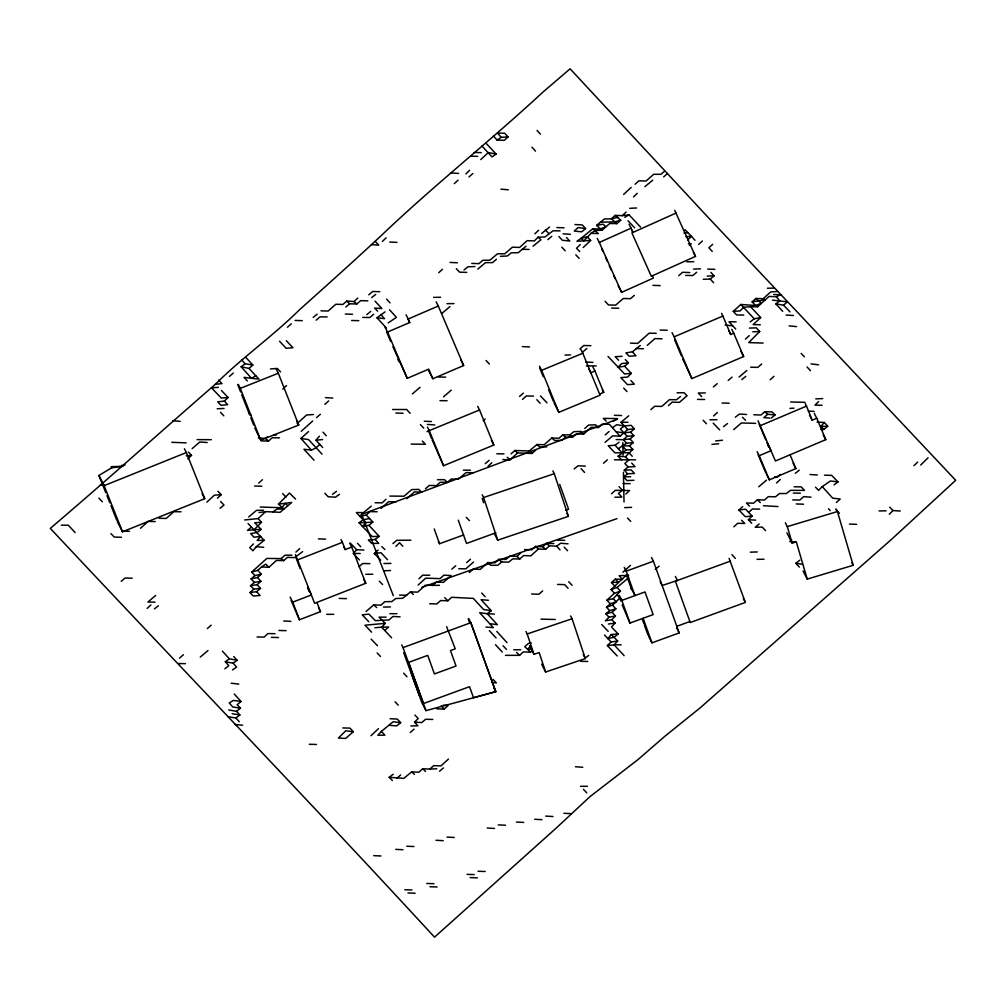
<?xml version="1.0" encoding="UTF-8"?>
<svg xmlns="http://www.w3.org/2000/svg" width="1006" height="1006" viewBox="0 0 1006 1006"><rect width="100%" height="100%" fill="white"/><g stroke="black" fill="none" stroke-linecap="round" stroke-linejoin="round"><path stroke-width="1.5" d="M215.297 384.33C241.754 357.96 272.551 336.356 299.348 309.923C327.277 284.836 355.357 259.825 382.72 234.184C434.579 184.79 490.714 140.589 543.089 91.948L570.113 68.823L697.762 206.217A57.958 2.917 48 0 0 707.796 216.994L955.7 480.29L891.542 539.342L700.189 707.822L664.815 736.317L637.905 759.668L590.145 796.5L556.293 828.001L434.517 937.177C307.911 799.519 178.125 664.891 50.3 528.376C105.919 481.057 160.155 432.291 215.297 384.33L221.974 383.588L218.679 380.105M616.64 594.546L619.834 597.828L616.276 601.726L610.252 603.776L606.895 600.167L613.22 598.708L620.438 591.113L617.055 587.466L611.095 589.629L614.477 593.288L620.438 591.113M248.042 523.535L264.163 540.285L256.316 546.66L252.883 550.798L249.739 547.616L253.437 543.982M611.321 634.522L607.875 638.634L611.082 641.954L617.671 641.023L611.321 634.522L618.112 633.969L611.485 626.927L615.094 623.116L611.824 619.683L605.348 620.84L609.02 617.168L615.483 615.986L612.076 612.289L605.788 613.798L609.02 617.168M611.095 589.629L626.034 575.419L628.725 575.143M322.662 447.456L315.959 440.251L319.43 436.176M251.399 527.169L247.501 530.376L254.204 529.697L261.522 522.277L258.114 518.58L244.697 519.964M823.851 429.499L820.833 426.544L824.316 422.495L827.712 426.192L823.851 429.499L820.946 429.323M632.812 449.418L626.059 450.034L618.112 456.183L625.455 456.762L632.812 449.418L629.492 445.884L622.412 445.834L618.338 448.739L615.056 445.256L608.24 445.746L614.88 452.813L628.939 452.713L632.271 456.259M278.461 504.107L291.753 502.472L283.981 508.973L278.461 504.107L289.464 493.053L295.55 499.039M530.237 646.342L527.584 649.272L530.577 652.19L532.488 650.492M381.4 731.387L377.841 735.285L384.845 735.16L381.4 731.387L393.12 721.755L400.652 722.685L396.729 725.867L389.41 725.351M386.103 617.143L379.048 617.156L385.235 623.343L381.664 627.216L374.861 627.706M617.671 641.023L614.075 644.846L607.398 645.588L617.231 655.975M920.679 465.036L928.073 457.793M833.987 484.905L838.023 481.924L830.466 480.969L822.254 486.615L818.607 490.337L815.489 487.181M560.053 230.877L552.973 230.814L545.013 236.963L538.072 237.19L534.412 240.912L527.219 240.648L519.599 247.438L512.406 247.187L504.698 253.826L497.593 253.738L489.809 260.214L482.779 260.277L478.957 263.66L471.764 263.396M580.173 244.584L576.513 248.293L579.695 251.55M889.317 514.255L892.976 510.545L900.282 511.035M583.191 247.539L590.66 240.447L587.265 236.762L581.028 238.359L576.954 241.251L590.66 240.447M611.824 619.683L615.483 615.986M378.482 728.646L371 735.713M410.901 725.967L417.88 725.791L414.522 722.195L418.194 718.51L414.937 715.09M625.267 359.595L628.436 362.826L621.746 363.556L618.049 367.165L624.651 366.259L631.303 373.377L627.631 377.049L620.853 377.615L627.48 384.657L634.296 384.179L630.925 380.545M687.739 239.944L691.424 236.297L685.011 229.67M395.874 546.396L399.558 542.737L402.865 546.258M465.929 173.925L469.613 170.278M363.506 512.632L359.821 516.279L363.128 519.788L366.058 522.567L372.849 522.039L366.247 515.034L359.821 516.279L356.401 512.544L363.506 512.632L371.277 506.119M607.398 645.588L611.082 641.954M353.961 552.457L356.728 549.729L363.933 550.018M623.645 194.41L631.164 187.418M751.683 523.221L748.376 519.7L752.073 516.078L748.69 512.419L745.534 509.187L738.882 509.992L745.308 516.656L752.073 516.078M382.393 241.453L386.103 237.844M633.503 196.937L637.213 193.328M615.194 215.385L620.689 220.239L616.892 223.646L609.749 223.495L602.078 230.198L596.596 225.407L604.392 218.943L611.397 218.818L615.194 215.385L622.374 215.649L626.084 212.04M913.938 465.677L917.648 462.081M818.658 401.532L814.948 405.129L822.078 405.28M791.684 539.82L789.823 541.605L795.696 542.058M385.939 499.29L382.217 502.862L375.1 502.736M224.338 401.067L227.696 404.676L220.955 405.305L217.686 401.847L224.338 401.067L228.085 397.521L221.446 390.454M272.915 512.004L276.977 509.099L283.981 508.973L280.133 512.318L265.659 511.614L258.114 518.58M488.099 466.268L491.846 462.722M773.589 294.494L780.794 294.771L776.242 296.72L769.037 296.43L757.644 306.729L755.506 305.51L740.856 304.466L733.273 311.344L736.618 314.928L743.748 315.067M420.055 387.323L412.334 393.937M418.936 578.727L422.683 575.193L429.763 575.218M749.395 328.094L756.323 327.855L759.706 331.502L748.728 342.593L763.089 343.071M320.977 310.816L328.157 311.055L335.79 304.265L342.933 304.428L346.768 301.071L354.074 301.549L357.822 298.028M282.774 389.083L286.534 385.575M689.336 245.539L691.21 243.779L688.406 243.817M535.821 450.097L531.985 453.455L517.6 452.914L510.029 459.817L502.811 459.528M625.833 494.034L629.593 490.526L615.358 490.312L611.56 493.745M733.852 526.817L737.612 523.309L744.742 523.434L741.598 520.24M534.827 233.807L538.587 230.311M251.651 572.1L257.813 570.339L261.296 574.187L254.946 575.583L251.651 572.1L266.854 558.418L281.064 558.594L283.617 560.631L287.477 557.324L294.695 557.638L302.693 551.552M443.571 396.842L451.241 390.127M257.813 570.339L261.61 566.906L268.879 567.321L276.449 560.405L283.617 560.631M755.946 298.48L761.441 303.284L755.506 305.51L752.148 301.888L755.946 298.48L763.139 298.732L770.747 291.903L777.613 291.501M429.7 603.738L436.856 603.927L440.678 600.544L447.859 600.796L451.619 597.3L473.361 598.394L483.584 609.523L491.255 610.717L487.231 613.698L479.673 612.717L493.342 627.643L485.973 627.052M524.591 549.59L531.772 549.829L535.569 546.396L538.399 548.974L545.629 549.301L549.389 545.805L556.645 546.183L560.694 543.253L568.038 543.806M448.487 759.065L440.892 765.943L433.687 765.641L429.889 769.087L422.683 768.785L418.873 772.193L411.655 771.891L403.859 778.342L389.209 777.298L393.208 774.268M776.519 482.968L780.291 479.472M454.247 183.658L458.032 180.175M319.644 444.501L315.871 447.984L311.407 450.122L303.913 449.242L314.048 460.22M480.793 159.589L488.312 152.56L496.121 154.044L492.035 156.911L481.924 145.996M301.272 431.247L312.69 421.011M698.617 244.445L702.389 240.987M668.437 405.619L672.222 402.149L679.39 402.375L687.111 395.76L684.017 392.68L677.051 392.843M745.446 339.123L749.218 335.652M748.69 512.419L752.463 508.948L759.631 509.149M217.422 498.146L221.207 494.688L217.95 491.28M541.693 233.442L549.54 227.054M538.399 548.974L530.816 555.853L523.61 555.551L519.813 558.996L516.971 556.393L509.803 556.167L505.892 559.399L498.813 559.349L495.027 562.807L487.835 562.543L480.239 569.383L473.059 569.157L469.249 572.565M733.663 429.65L741.347 422.96L755.669 423.35M147.14 608.391L150.925 604.946M602.078 230.198L595.2 230.563L591.063 233.317L583.832 240.887L581.028 238.359L592.785 228.802L599.978 229.054L605.876 226.79L603.022 224.162L596.596 225.407M624.651 366.259L628.436 362.826M511.035 453.907L514.846 450.499L529.219 450.977L537.015 444.526L544.158 444.69L551.841 438.012L554.583 440.427L561.625 440.389L565.523 437.157L572.603 437.195L576.425 433.8L583.643 434.114L591.264 427.299L598.444 427.537L602.229 424.092L609.359 424.243L620.036 436.252L627.694 429.524L634.371 428.782L631.089 425.312L624.361 425.966L616.665 424.708L612.616 427.651M187.745 458.786L191.542 455.353L188.361 452.084M438.704 272.714L442.489 269.268M258.328 438L265.622 438.453L267.521 436.742M311.407 450.122L300.92 438.453L308.515 431.587M366.247 515.034L370.045 511.601L377.175 511.752M522.542 399.382L526.327 395.949L533.482 396.113M516.971 556.393L520.756 552.948M622.903 572.238L630.485 565.359M606.895 600.167L614.477 593.288M606.467 607.222L612.478 605.147L615.886 608.881L609.711 610.604L606.467 607.222L610.252 603.776M295.902 552.093L299.7 548.66M647.26 345.372L654.893 338.594L662.061 338.796M713.556 415.956L717.353 412.523M770.206 379.727L774.004 376.307M505.465 655.346L519.574 655.334L523.371 651.901L530.577 652.19M617.055 587.466L628.7 577.67M324.863 404.349L328.66 400.929M635.088 184.236L638.885 180.816L646.053 181.017L653.711 174.29L660.804 174.327L664.727 171.158M473.474 562.065L465.828 568.818L458.711 568.704M733.273 311.344L740.114 310.917L743.774 307.207L750.614 306.78L760.649 317.544L753.154 324.598L760.285 324.749M410.234 732.557L414.032 729.136M614.918 586.234L611.522 582.549L615.32 579.116L622.525 579.418L619.118 575.709L626.034 575.419L627.807 576.928M612.478 605.147L616.276 601.726L613.22 598.708M836.388 502.447L840.199 499.026L832.704 498.184L822.254 486.615M229.431 376.445L233.229 373.037M258.68 483.132L262.478 479.711M526.037 246.219L518.253 252.72L511.262 252.833L507.326 256.002L500.422 256.304M380.683 560.103L374.307 553.539L378.105 550.119M508.055 136.917L501.202 137.332L497.517 133.069L504.685 133.27L508.055 136.917L504.245 140.324L497.052 140.06L493.531 136.124M207.349 628.561L211.159 625.154M257.083 584.7L260.491 588.409L253.801 589.151L250.544 585.718L257.083 584.7L260.894 581.305L257.448 577.519L251.085 578.89L254.392 582.399L260.894 581.305M366.058 611.472L373.804 604.895L380.985 605.134L384.77 601.689L391.774 601.588L395.76 598.52L402.702 598.293L410.536 591.905L417.704 592.119L425.312 585.266L439.459 585.341M432.505 585.53L436.302 582.122L443.47 582.336L451.103 575.545L443.86 575.181L440.062 578.613L425.714 578.161L418.131 585.039M535.569 546.396L542.812 546.748L546.61 543.341L553.79 543.554M612.076 612.289L615.886 608.881M261.321 440.905L268.476 441.093L272.286 437.685L279.454 437.887M297.122 423.601L306.591 415L313.419 414.535M425.463 488.778L429.298 485.433L436.453 485.621L440.276 482.239L447.431 482.415L451.241 479.019L458.371 479.158L466.118 472.606L473.235 472.719M678.761 275.682L682.571 272.286L689.764 272.563M605.235 434.906L609.045 431.511M466.683 562.593L470.494 559.198M761.668 363.996L757.858 367.391L750.69 367.19M252.846 365.04L245.137 363.757L241.138 366.8L249.023 368.422L252.846 365.04L246.08 357.708M663.633 176.918L667.443 173.522M712.688 244.357L708.865 247.753L712.273 251.437M603.55 463.225L607.36 459.83M794.099 486.766L801.204 486.866L804.511 490.387L790.376 490.35L786.441 493.506L779.399 493.544L775.525 496.813L768.358 496.612L764.535 499.995L757.38 499.793L753.557 503.189L746.402 503L749.508 506.119M140.513 528.276L148.108 521.41L155.264 521.598M249.978 592.534L256.618 591.704L260.076 595.514L253.248 595.98L249.978 592.534L253.801 589.151M200.257 657.119L207.991 650.542M584.775 428.443L588.598 425.048L595.539 424.821L598.444 427.537M192.133 448.613L199.842 441.986L207.186 442.527M346.768 301.071L349.66 303.774L356.841 304.001L360.664 300.631L367.856 300.895M206.846 502.132L214.391 495.166L221.207 494.688M616.238 431.775L623.871 432.894L630.548 432.152L634.371 428.782M738.882 509.992L742.705 506.609M287.477 327.189L291.312 323.819M630.548 432.152L633.868 435.686L627.128 436.315L623.305 439.685L616.162 439.534M353.32 731.702L345.662 738.429L338.406 738.064L345.787 730.771L353.32 731.702L349.975 728.13L342.82 727.929M468.972 176.93L472.807 173.573M483.232 420.671L485.144 418.999M406.826 498.712L414.434 491.871L421.665 492.211L418.71 489.394L411.743 489.582L404.035 496.197L389.85 496.084M728.218 380.469L732.054 377.112M542.662 590.912L538.839 594.269L531.621 593.98M427.085 431.7L428.996 430.027M519.536 396.477L523.371 393.12M583.643 434.114L580.739 431.398L573.822 431.687L569.912 434.869L562.844 434.869L559.009 438.226L551.841 438.012M776.242 296.72L779.851 300.832L775.852 303.862L783.586 305.183L787.421 301.825L772.445 300.153M746.829 370.497L739.083 377.049M396.792 778.33L400.627 774.972M496.398 259.284L492.563 262.641L485.496 262.641L477.737 269.168M650.832 409.656L654.667 406.298L661.785 406.411L669.443 399.684L676.522 399.709L680.433 396.515M771.162 418.144L775.06 414.925L772.004 411.907L764.824 411.668L760.989 415.013L753.796 414.749M533.079 246.181L540.914 239.793L538.072 237.19M257.448 577.519L261.296 574.187M179.558 658.087L183.406 654.743M775.06 414.925L767.691 414.309L763.843 417.641L769.691 418.043M766.509 480.151L758.788 486.766M316.173 320.16L320.021 316.84L327.139 316.94M281.064 558.594L284.912 555.262L291.903 555.136M381.023 508.42L388.656 501.642L395.848 501.906M369.542 518.53L363.128 519.788L359.079 522.743L362.462 526.389L369.001 525.358L372.849 522.039M579.946 348.856L583.794 345.523L590.924 345.662M582.99 351.836L586.825 348.504M384.782 630.36L388.63 627.027L381.664 627.216L391.598 637.779M780.392 474.492L777.5 476.982L774.633 476.907M442.2 313.155L449.934 306.566M547.893 239.642L551.741 236.322M644.909 186.676L652.693 180.187M250.544 585.718L254.392 582.399M634.333 295.362L630.485 298.681L623.318 298.48L615.622 305.145L608.467 304.956L605.084 301.272M251.085 578.89L254.946 575.583M630.02 439.006L633.34 442.565L626.625 443.244L623.305 439.685L630.02 439.006L633.868 435.686M629.492 445.884L633.34 442.565M439.559 771.225L443.42 767.918M632.409 351.823L635.918 355.734L629.115 356.25L625.895 352.905L632.409 351.823L640.256 345.486M628.75 415.805L620.991 422.331L627.694 429.524M451.845 569.107L455.705 565.8M368.787 294.808L372.648 291.514L379.803 291.69M316.5 417.603L320.361 414.296M519.813 558.996L512.695 558.871L508.81 562.128L501.667 561.977L497.807 565.284L490.752 565.297L487.835 562.543M436.994 708.916L444.099 709.004L447.972 705.709L443.42 705.093M655.271 569.446L659.131 566.152M759.128 523.963L755.267 527.27L762.234 527.081L765.566 530.64M345.8 307.069L349.66 303.774M373.666 314.237L369.793 317.531L362.676 317.406M392.931 543.592L396.792 540.297L410.876 540.222M256.618 591.704L260.491 588.409M696.668 272.249L692.794 275.531L685.677 275.405M485.244 463.64L489.117 460.358M624.261 470.204L631.177 469.915L634.497 473.474L627.593 473.776L624.261 470.204L628.134 466.922L635.05 466.646L631.705 463.062M585.605 228.551L581.72 231.82L574.275 231.066L578.048 227.582L585.605 228.551L582.235 224.916L574.979 224.539M121.21 581.317L125.084 578.048L132.214 578.186M366.825 314.664L370.711 311.42M713.367 386.92L717.253 383.663M386.317 327.906L376.986 317.783L385.059 311.873M358.853 566.743L362.751 563.498L369.894 563.662M741.887 379.576L745.786 376.357M220.062 508.269L223.973 505.05L220.628 501.466M605.021 442.401L612.755 435.824L620.036 436.252M313.243 317.406L317.154 314.186M248.708 516.946L256.455 510.382L263.446 510.243M224.879 668.814L228.79 665.595L225.306 661.747L229.33 658.767L237.202 660.338L233.103 663.168L225.306 661.747M618.112 633.969L614.201 637.175L607.875 638.634L604.543 635.063M703.282 279.278L710.223 279.052L714.134 275.845L710.865 272.387M234.235 694.039L241.05 701.471L237.139 704.665L240.459 708.199L236.511 711.343L228.739 709.947M605.788 613.798L609.711 610.604M723.578 426.682L727.501 423.513M464.018 269.96L467.953 266.791L474.895 266.552M155.653 595.451L147.92 602.028L155.075 602.204M261.522 522.277L254.707 522.755L261.107 529.382L257.171 532.526L250.645 533.57L254.015 537.217L260.667 536.412L257.184 540.448L264.163 540.285M574.187 468.934L578.123 465.791L585.354 466.105M799.305 567.107L795.859 563.31L799.808 560.179M154.446 608.881L158.395 605.763M375.175 539.442L378.684 543.341L371.667 543.429L368.397 539.996L375.175 539.442L379.149 536.349L369.001 525.358M735.373 417.201L739.335 414.095L746.59 414.472M750.262 321.907L754.223 318.801L760.649 317.544M795.293 473.31L799.254 470.217M584.725 658.49L588.699 655.396M633.943 480.277L627.027 480.566L623.607 476.831L627.593 473.776M371.692 297.537L375.678 294.481M332.496 494.374L336.494 491.343M624.361 425.966L620.362 428.996L627.128 436.315M228.199 716.8L235.869 717.982L239.881 714.977L236.511 711.343M615.056 445.256L619.067 442.263M339.525 494.311L335.451 497.19L328.157 496.75L324.85 493.229M232.512 669.933L236.611 667.079L233.103 663.168M261.61 566.906L265.735 564.127L268.879 567.321M497.052 140.06L501.202 137.332M388.178 322.913L396.439 317.368L389.548 309.785M613.346 421.174L617.558 418.571L603.349 418.395L606.241 421.074M626.625 443.244L622.412 445.834L626.059 450.034M105.819 492.726L98.915 475.436L111.679 467.84L122.481 466.281L125.046 464.822M259.058 379.187L255.813 375.791L251.55 378.306L244.018 377.376L247.338 380.922M624.739 217.283L629.039 214.844L640.596 227.13M597.25 238.435L599.299 242.459L631.076 228.173L632.975 232.411L631.906 232.889L651.297 276.26L695.498 256.392L674.712 210.304M676.107 213.033L632.975 232.411L631.605 229.733M618.2 285.666L621.607 292.356L653.397 278.071L652.378 275.782M406.084 314.815L408.21 319.003L438.289 306.025L463.64 365.518L432.832 378.746L428.82 370.874M385.021 327.113L387.536 332.043L409.719 322.524L408.21 319.003M392.906 346.73L407.267 378.344L428.732 369.139L432.832 378.746M672.058 332.646L674.183 336.809L722.886 316.047L730.708 334.508L733.751 333.212L743.623 356.552L691.864 378.608L682.646 358.79M760.523 425.601L806.51 406.097L812.156 420.194L816.759 418.245L825.775 439.647L775.425 461L758.071 420.797M757.116 451.619L759.203 455.718L771.074 450.675L767.603 443.86L768.747 446.626M766.597 474.404L769.364 479.837L795.859 468.595L790.05 454.8M539.53 366.259L541.605 370.346L582.814 353.257L600.066 395.22L558.846 412.309L554.004 402.79M599.589 394.063L603.713 392.353L594.936 371L590.811 372.71L588.736 368.636M427.437 427.034L429.26 430.631L479.535 409.97L493.833 445.042L443.558 465.715L432.115 439.861M343.826 546.799L345.247 549.59L351.698 547.05L365.756 583.266L314.627 603.311L295.462 554.646M98.915 475.436L104.134 485.659L186.349 452.562L204.746 498.674L122.518 531.784L117.312 521.548M238.259 384.33L240.308 388.366L278.322 373.239L298.732 425.048L260.717 440.175L254.795 427.902M298.04 559.713L342.43 542.309L345.247 549.59M290.168 597.099L292.733 602.141L311.445 594.948L307.584 587.366L309.182 591.553M291.111 600.444L299.436 619.759L320.486 611.661L316.953 602.405M401.671 644.909L403.041 647.613L470.821 622.701L495.769 691.7L425.966 710.651L421.816 702.515L403.695 652.68M617.08 419.326L361.632 514.393L393.346 595.728M446.651 626.713L455.24 648.845L450.474 650.593L456.045 666.035L434.429 673.932L427.739 655.384L408.662 662.363L423.513 703.521L469.525 686.683L473.512 697.724L495.694 691.663L470.821 622.701L469.714 623.104L468.205 618.841M624.248 567.384L626.172 571.157L653.41 561.222L679.188 632.912L651.963 642.847L648.681 636.421M619.319 595.464L621.834 600.393L644.997 591.943L653.158 614.603L629.982 623.066L622.198 604.946M730.482 561.096L675.366 581.204L690.242 622.525L745.345 602.418L729.111 558.393M676.812 626.298L689.877 621.532M438.377 541.454L439.534 543.718L463.59 534.978M495.832 532.803L466.545 543.454L458.283 520.177M565.737 510.268L568.579 509.237L559.713 484.464M421.979 587.303L616.93 518.643M525.937 631.491L527.194 633.956L572.074 618.753L585.316 658.578L545.642 672.021L541.63 664.149M529.584 645.714L533.96 654.315L539.166 652.554L545.642 672.021M482.226 494.801L483.609 497.517L554.293 473.7L568.403 516.355L497.719 540.159L494.273 533.394M785.334 522.755L787.296 526.616L837.42 511.551L853.189 565.297L807.227 579.104L803.077 570.955M786.906 532.853L792.137 543.139L796.312 541.882L807.227 579.104M620.689 220.239L614.477 221.886L600.494 222.15M752.148 301.888L765.226 299.851L763.139 298.732M617.722 217.384L611.397 218.818L616.892 223.646M259.083 512.57L265.659 511.614M608.479 624.009L615.094 623.116M531.231 643.01L528.59 643.35L524.73 646.657L527.584 649.272L531.671 648.983M374.307 553.539L380.934 552.684L387.536 559.688M385.235 623.343L365.002 625.204L371.579 632.158M622.374 215.649L629.039 214.844M315.959 440.251L322.649 439.534M715.719 440.93L722.434 440.238M186.173 455.894L191.542 455.353M631.303 373.377L624.55 373.981L608.014 356.413M684.005 233.015L688.066 232.675M228.085 397.521L221.307 398.087L211.524 387.826L218.352 387.36M711.934 444.363L718.712 443.809M270.476 368.938L277.279 368.435L280.573 371.931M685.979 236.687L691.424 236.297L694.983 240.296M789.886 408.398L793.998 408.159M611.522 582.549L618.376 582.147L615.32 579.116M622.085 356.313L615.219 356.702L618.539 360.223M629.743 208.33L636.622 207.978M820.833 426.544L827.712 426.192M217.183 408.776L224.061 408.436M752.802 331.817L759.706 331.502M254.204 529.697L261.107 529.382M429.889 769.087L436.793 768.773M624.701 507.628L631.617 507.338M815.778 398.866L822.707 398.59M707.205 276.097L714.134 275.845M411.228 444.111L425.412 444.237L422.281 441.068M693.536 269.08L700.478 268.841M635.591 459.805L614.427 459.83M564.97 355.068L570.515 354.879M379.149 536.349L372.195 536.563L362.462 526.389L366.058 522.567L359.079 522.743M750.325 552.168L757.279 551.954M383.6 570.754L390.554 570.54M392.554 409.505L406.675 409.517L410.146 413.34M546.786 446.865L539.794 447.016L537.015 444.526M767.377 288.244L774.356 288.093M383.487 607.083L390.479 606.932M383.94 563.511L390.944 563.398M686.796 261.799L693.8 261.698M614.855 497.216L621.859 497.115L618.451 493.393L622.362 490.199L619.055 486.69M757.015 559.336L764.007 559.223M433.636 297.374L440.653 297.273M513.739 649.813L520.743 649.725M705.332 392.931L698.315 393.019L701.647 396.565M620.991 422.331L628.008 422.243M879.043 510.922L886.06 510.834M623.607 476.831L630.636 476.769M580.424 786.352L587.454 786.277M709.959 419.766L716.989 419.703M273.632 434.982L276.436 434.957M621.104 644.796L614.075 644.846L624.122 655.635M446.941 303.661L453.97 303.611M750.614 306.78L757.644 306.729M437.472 479.699L444.514 479.661L447.431 482.415M365.744 574.3L372.786 574.263M596.218 365.907L586.335 365.895M463.376 470.192L470.431 470.179M389.9 613.698L396.955 613.685M326.673 614.326L333.74 614.339M197.113 439.609L211.285 439.697M656.226 333.288L649.122 333.212L637.691 343.423L630.473 343.109M793.294 493.103L800.386 493.166M555.237 619.482L540.951 619.155M736.115 321.845L729.01 321.769L735.738 329.025M804.951 402.337L790.653 401.998M61.265 525.17L68.37 525.258L75.136 532.564M474.166 152.522L481.27 152.61M439.974 400.64L447.079 400.74M257.046 636.987L264.163 637.087L267.898 633.554L275.053 633.717M697.535 399.382L704.653 399.495M557.613 540.172L564.731 540.297M522.064 249.299L529.194 249.438M496.838 453.756L503.968 453.882M159.124 518.291L166.254 518.43L173.887 511.639L181.03 511.803M470.494 156.207L477.624 156.345M611.585 308.088L618.715 308.226M824.492 475.197L831.622 475.335L838.023 481.924M792.741 499.907L799.871 500.045L803.681 496.65L810.999 497.165M122.33 531.181L129.46 531.319M722.094 403.029L729.224 403.18M178.301 663.52L185.444 663.671M432.781 719.428L425.639 719.277L421.778 722.56L414.522 722.195M660.125 330.056L667.267 330.232M622.978 483.509L630.133 483.685M353.031 553.363L360.186 553.539M557.513 584.436L564.668 584.624L568.05 588.284M580.613 661.294L587.768 661.483M309.307 744.289L316.462 744.478M345.335 314.061L352.49 314.262M351.635 320.474L358.79 320.663M278.926 630.46L286.094 630.661M271.343 637.339L278.511 637.54M614.377 415.302L621.557 415.516M121.412 537.267L114.244 537.066L110.974 533.633M478.039 871.271L485.206 871.485M404.752 889.732L411.932 889.958M556.846 227.557L564.039 227.796M466.771 272.387L459.591 272.148L456.322 268.69M295.135 320.436L302.303 320.663M438.453 376.936L445.633 377.175M395.861 413.026L403.041 413.265M849.454 524.088L856.647 524.327M399.545 595.074L406.738 595.326M467.01 874.365L474.191 874.604M707.671 269.092L714.851 269.331M652.932 285.364L660.125 285.616M186.16 442.854L171.774 442.313M254.593 485.999L261.786 486.25M339.211 598.394L346.404 598.645M429.952 886.726L437.132 886.978M636.257 348.516L643.45 348.78M426.77 883.457L433.963 883.721M796.312 503.943L803.517 504.22M763.428 505.729L777.965 506.546M406.764 846.247L413.969 846.524M470.167 877.584L477.36 877.861M522.328 346.617L529.533 346.907M808.334 411.14L814.106 411.366M424.255 421.237L431.473 421.527M318.399 538.851L325.604 539.141M407.908 892.951L415.126 893.253M591.063 233.317L598.281 233.618L592.785 228.802M260.277 507.011L281.843 507.753L285.214 503.49L287.829 505.653M400.061 616.816L392.843 616.502L389.045 619.922L375.301 620.664L368.938 614.138L362.235 614.829L368.774 621.721M283.679 621.016L290.91 621.331M498.234 824.907L505.465 825.222M446.991 837.13L454.222 837.457M389.75 242.044L396.98 242.371M585.668 362.034L592.911 362.374M373.742 855.641L380.96 855.98M100.298 485.055L104.637 485.269M390.064 718.737L397.307 719.076L400.652 722.685M516.455 822.065L523.698 822.418M395.748 849.366L402.991 849.73M563.913 813.288L571.169 813.653M450.084 262.415L457.34 262.792M494.487 614.088L487.231 613.698L497.404 624.739L489.746 623.582M786.126 315.092L793.382 315.482M435.988 840.274L443.256 840.676M487.231 828.039L494.499 828.454M545.68 816.092L552.96 816.52M817.035 422.055L824.316 422.495M810.031 474.518L817.312 474.958M748.376 519.7L755.657 520.14M325.466 397.634L332.76 398.087M534.689 819.249L541.983 819.701M451.304 172.931L458.61 173.434M575.457 766.748L582.776 767.264M427.412 424.431L434.73 424.96M563.071 233.807L570.402 234.335M371.39 244.596L378.734 245.137L375.376 241.528M172.881 420.785L180.225 421.338M488.451 600.28L481.082 599.689L491.255 610.717M500.95 189.178L508.319 189.782M256.316 546.66L263.698 547.302M725.163 325.101L732.582 325.806M789.119 325.894L796.538 326.61M235.165 724.509L242.597 725.225M491.859 682.433L496.348 682.936L493.015 679.364M376.986 317.783L384.493 318.663L380.884 314.538M811.037 363.895L818.557 364.801M257.561 379.01L251.55 378.306L241.138 366.8M231.217 683.2L238.749 684.118M241.05 701.471L233.455 700.415L229.217 702.98L232.763 706.954L240.459 708.199M795.859 563.31L801.971 564.228M300.92 438.453L308.565 439.609L322.046 454.159M232.172 713.707L239.881 714.977M562.844 434.869L565.523 437.157M569.912 434.869L572.603 437.195M514.846 450.499L517.6 452.914M529.219 450.977L531.985 453.455M354.074 301.549L356.841 304.001M546.61 543.341L549.389 545.805M411.655 771.891L414.447 774.381M542.812 546.748L545.629 549.301M507.187 457.227L510.029 459.817M410.536 591.905L413.391 594.521M498.813 559.349L501.667 561.977M265.622 438.453L268.476 441.093M764.824 411.668L767.691 414.309M422.683 768.785L425.551 771.439M373.804 604.895L376.684 607.586M740.856 304.466L754.223 318.801M757.38 499.793L760.31 502.572M381.865 546.598L384.858 549.515M516.568 652.391L519.574 655.334M742.491 417.301L745.547 420.319M350.377 543.227L356.728 549.729M377.652 311.181L374.559 308.075L381.852 308.553L375.037 301.121M444.753 597.677L447.859 600.796M377.527 645.777L371.088 639.087M389.209 777.298L392.365 780.518M354.087 554.444L359.419 559.94M713.191 423.136L719.655 429.876M540.448 395.949L547 402.84M783.586 305.183L790.05 311.91M625.455 456.762L628.649 460.044L624.877 463.515L628.134 466.922M379.363 581.216L382.557 584.511M627.505 518.052L630.712 521.372M466.256 517.323L469.475 520.655M628.008 220.729L634.66 227.846M889.744 507.187L892.976 510.545M608.19 631.353L601.676 624.512M395.044 701.823L398.275 705.181M801.153 353.408L804.398 356.803M566.504 237.579L569.773 241.012L562.329 240.258L558.908 236.523M357.507 543.341L360.764 546.774M703.156 420.282L706.438 423.727M623.695 388.102L626.964 391.548M286.32 340.707L292.935 347.736L286.132 348.265L279.53 341.235M496.121 154.044L486.124 143.342M495.493 644.708L502.245 652.001M282.661 493.569L285.968 497.077M377.137 652.919L380.444 656.415M220.503 412.309L223.81 415.83M575.822 254.845L579.154 258.404M420.42 424.582L423.752 428.141M583.43 789.282L586.762 792.841M536.814 399.684L540.147 403.255M486.049 360.5L489.381 364.084M564.19 547.151L567.535 550.735M489.318 630.636L496.071 637.93M322.926 432.152L326.271 435.749M403.62 673.165L406.965 676.761M561.838 247.212L565.209 250.834M618.112 456.183L621.482 459.817M507.037 642.62L496.801 631.466M568.742 581.732L572.112 585.379M503.075 645.739L506.471 649.411M222.439 651.184L229.33 658.767M710.223 279.052L713.619 282.724M556.645 546.183L560.04 549.88M481.723 593.05L485.118 596.734M249.023 368.422L255.813 375.791M249.237 413.265L250.934 415.113M775.852 303.862L782.681 311.319M537.028 130.44L540.423 134.15M98.877 498.071L102.272 501.78M807.063 366.964L810.484 370.711M836.024 509.614L839.432 513.349M545.478 229.984L548.899 233.706M581.128 468.695L584.536 472.418M235.869 717.982L239.29 721.717M233.744 656.541L237.202 660.338M828.504 508.722L830.239 510.633M731.903 554.595L735.361 558.418M618.338 448.739L621.809 452.562M619.834 597.828L622.437 600.708M386.593 299.059L390.064 302.894M241.629 359.859L245.137 363.757M531.948 147.165L535.469 151.101M441.32 705.772L444.099 709.004M397.848 359.607L399.621 362.185M814.256 413.328L816.759 418.245M823.26 434.718L825.775 439.647M805.215 403.544L806.51 406.097M809.553 415.076L812.156 420.194M836.074 508.923L837.42 511.551M851.843 562.656L853.189 565.297M693.423 252.317L695.498 256.392M731.764 329.339L733.751 333.212M721.528 313.369L722.886 316.047M740.982 351.371L743.623 356.552M728.658 330.496L730.708 334.508M793.093 463.162L795.859 468.595M629.027 224.162L631.076 228.173M743.296 598.394L745.345 602.418M592.962 367.127L594.936 371M602.393 389.75L603.713 392.353M580.739 349.183L582.814 353.257M675.391 576.425L677.44 580.449L662.149 585.517L660.225 581.745M651.498 557.475L653.41 561.222M676.585 627.794L679.188 632.912M552.872 470.896L554.293 473.7M566.982 513.55L568.403 516.355M436.164 301.838L438.289 306.025M460.974 360.274L463.64 365.518M477.699 406.374L479.535 409.97M491.393 440.263L493.833 445.042M570.666 615.986L572.074 618.753M583.203 654.428L585.316 658.578M407.832 318.839L409.719 322.524M468.746 618.64L470.821 622.701M493.707 687.626L495.769 691.7M276.285 369.24L278.322 373.239M296.695 421.061L298.732 425.048M349.736 543.19L351.698 547.05M363.782 579.393L365.756 583.266M341.009 539.518L342.43 542.309M318.55 607.875L320.486 611.661M184.412 448.751L186.349 452.562M202.156 493.606L204.746 498.674M599.299 242.459L621.607 292.356M601.626 248.595L602.896 251.45M605.449 257.146L607.36 261.422M609.271 265.71L611.183 269.985M613.735 275.682L615.018 278.536M765.906 473.046L758.109 454.637M387.536 332.043L407.267 378.344M674.183 336.809L691.864 378.608M674.712 340.053L681.427 355.91M759.203 455.718L769.364 479.837M759.216 424.268L765.767 439.848M766.962 442.678L768.747 446.928M386.644 331.817L390.567 341.235M541.605 370.346L558.846 412.309M539.732 368.058L543.29 376.734M548.647 389.762L553.401 401.344M429.26 430.631L443.558 465.715M122.003 465.112L122.481 466.281L111.213 466.671L111.679 467.84M104.134 485.659L122.518 531.784M106.963 495.618L109.843 502.824M110.987 505.704L116.734 520.115M428.833 431.612L431.511 438.415M240.308 388.366L260.717 440.175M237.793 384.72L240.623 391.925M241.754 394.792L249.689 414.95M250.821 417.83L253.663 425.022M296.204 558.305L300.077 568.491M292.733 602.141L299.436 619.759M403.041 647.613L425.966 710.651M626.172 571.157L634.962 595.602L631.19 588.196L631.68 589.629L626.486 575.181M643.123 618.262L651.963 642.847M644.406 625.04L648.027 635.126M411.416 673.341L419.364 695.398M642.432 619.57L643.915 623.67M621.834 600.393L629.982 623.066M434.227 528.917L439.534 543.718M619.407 596.973L620.752 600.959M527.194 633.956L533.96 654.315M483.609 497.517L497.719 540.159M482.188 498.335L483.647 502.749M787.296 526.616L792.137 543.139M622.865 442.653L623.104 455.14M623.443 472.317L624.034 501.994"/></g></svg>
